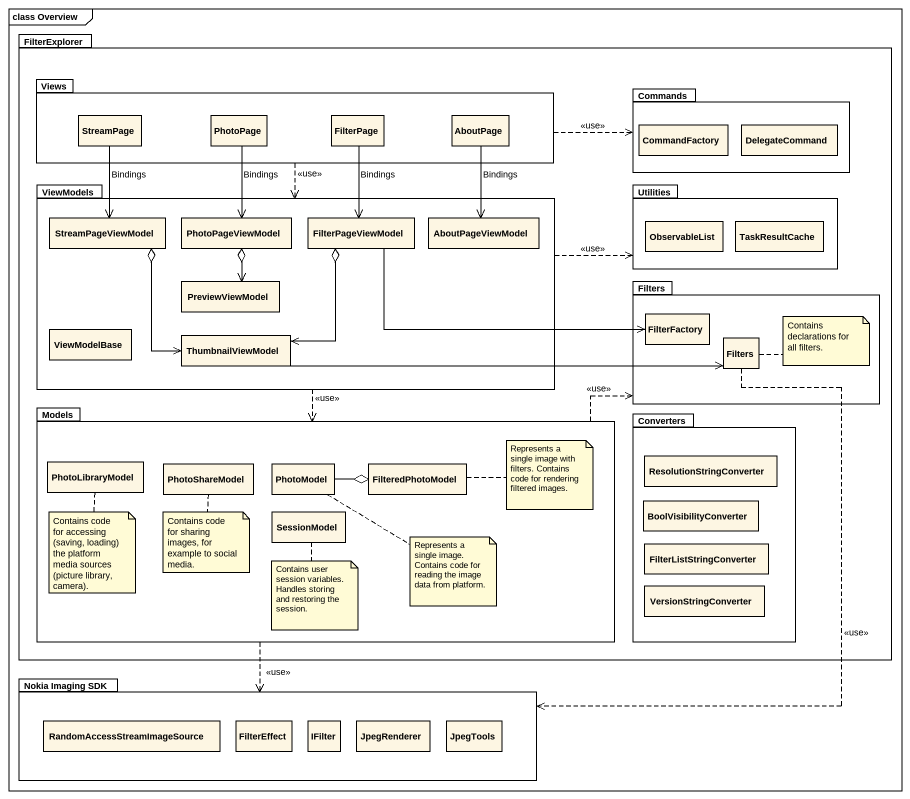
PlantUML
@startuml
mainframe class Overview
hide circle
hide empty members
package FilterExplorer {
  package Views {
    class StreamPage
    class PhotoPage
    class FilterPage
    class AboutPage
  }
  package Commands {
    class CommandFactory
    class DelegateCommand
  }
  package ViewModels {
    class StreamPageViewModel
    class PhotoPageViewModel
    class FilterPageViewModel
    class AboutPageViewModel
    class PreviewViewModel
    class ViewModelBase
    class ThumbnailViewModel
  }
  package Utilities {
    class ObservableList
    class TaskResultCache
  }
  package Filters {
    class FilterFactory
    class "Filters" as Filters_2
  }
  package Models {
    class PhotoLibraryModel
    class PhotoShareModel
    class PhotoModel
    class FilteredPhotoModel
    class SessionModel
  }
  package Converters {
    class ResolutionStringConverter
    class BoolVisibilityConverter
    class FilterListStringConverter
    class VersionStringConverter
  }
}
package "Nokia Imaging SDK" as Nokia_Imaging_SDK {
  class "RandomAccessStreamImageSource" as RandomAccessStreamImageSourc
  class FilterEffect
  class IFilter
  class JpegRenderer
  class JpegTools
}
Views .right.> Commands : <<use>>
Views ..> ViewModels : <<use>>
StreamPage --> StreamPageViewModel : Bindings
PhotoPage --> PhotoPageViewModel : Bindings
FilterPage --> FilterPageViewModel : Bindings
AboutPage --> AboutPageViewModel : Bindings
ViewModels .right.> Utilities : <<use>>
ViewModels ..> Models : <<use>>
StreamPageViewModel o--> ThumbnailViewModel
PhotoPageViewModel o--> PreviewViewModel
FilterPageViewModel -right-> FilterFactory
FilterPageViewModel o--> ThumbnailViewModel
ThumbnailViewModel -right-> Filters_2
Filters_2 ..> Nokia_Imaging_SDK : <<use>>
Models .right.> Filters : <<use>>
Models ..> Nokia_Imaging_SDK : <<use>>
FilteredPhotoModel o-left- PhotoModel
note right of Filters_2 : Contains declarations for all filters.
note right of FilteredPhotoModel : Represents a single image with filters. Contains code for rendering filtered images.
note bottom of PhotoLibraryModel : Contains code for accessing (saving, loading) the platform media sources (picture library, camera).
note bottom of PhotoShareModel : Contains code for sharing images, for example to social media.
note bottom of PhotoModel : Represents a single image. Contains code for reading the image data from platform.
note bottom of SessionModel : Contains user session variables. Handles storing and restoring the session.
@enduml
